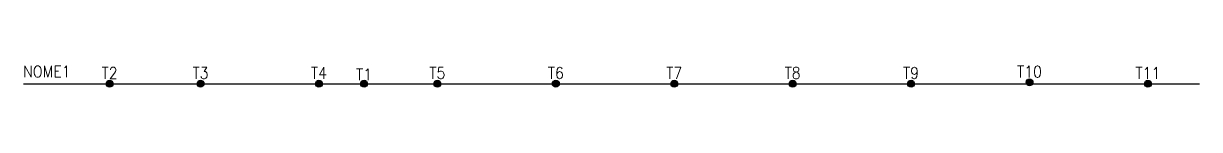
# Model space of a CAD drawing. Header units: millimetres. Extents: x 893 to 1097, y 1021 to 1025.
import ezdxf
from ezdxf.enums import TextEntityAlignment as Align

# ---------------------------------------------------------------- set-up
doc = ezdxf.new("R2010")
doc.units = ezdxf.units.MM
doc.styles.add('ROMANS', font='romans.shx')

msp = doc.modelspace()

# ---------------------------------------------------------------- hatches: boundary and pattern name
h = msp.add_hatch(color=256)
h.dxf.hatch_style = 1
h.paths.add_polyline_path([(908.6, 1021.46, 1), (907.4, 1021.46, 1)])
h = msp.add_hatch(color=256)
h.dxf.hatch_style = 1
h.paths.add_polyline_path([(924.4, 1021.46, 1), (923.2, 1021.46, 1)])
h = msp.add_hatch(color=256)
h.dxf.hatch_style = 1
h.paths.add_polyline_path([(944.98, 1021.46, 1), (943.78, 1021.46, 1)])
h = msp.add_hatch(color=256)
h.dxf.hatch_style = 1
h.paths.add_polyline_path([(952.82, 1021.46, 1), (951.62, 1021.46, 1)])
h = msp.add_hatch(color=256)
h.dxf.hatch_style = 1
h.paths.add_polyline_path([(965.56, 1021.46, 1), (964.36, 1021.46, 1)])
h = msp.add_hatch(color=256)
h.dxf.hatch_style = 1
h.paths.add_polyline_path([(986.14, 1021.46, 1), (984.94, 1021.46, 1)])
h = msp.add_hatch(color=256)
h.dxf.hatch_style = 1
h.paths.add_polyline_path([(1006.72, 1021.46, 1), (1005.52, 1021.46, 1)])
h = msp.add_hatch(color=256)
h.dxf.hatch_style = 1
h.paths.add_polyline_path([(1027.3, 1021.46, 1), (1026.1, 1021.46, 1)])
h = msp.add_hatch(color=256)
h.dxf.hatch_style = 1
h.paths.add_polyline_path([(1047.88, 1021.46, 1), (1046.68, 1021.46, 1)])
h = msp.add_hatch(color=256)
h.dxf.hatch_style = 1
h.paths.add_polyline_path([(1068.46, 1021.71, 1), (1067.26, 1021.71, 1)])
h = msp.add_hatch(color=256)
h.dxf.hatch_style = 1
h.paths.add_polyline_path([(1089.04, 1021.46, 1), (1087.84, 1021.46, 1)])

# ---------------------------------------------------------------- linework, layer by layer
at = {"color": 7}
msp.add_line((893.04, 1021.46), (1097.4, 1021.46), dxfattribs=at)
for centre in [(908, 1021.46), (923.8, 1021.46), (944.38, 1021.46), (952.22, 1021.46), (964.96, 1021.46), (985.54, 1021.46), (1006.12, 1021.46), (1026.7, 1021.46), (1047.28, 1021.46), (1067.86, 1021.71), (1088.44, 1021.46)]:
    msp.add_circle(centre, 0.6)

# ---------------------------------------------------------------- texts
at = {"style": 'ROMANS', "width": 0.9}
msp.add_attdef('NOME1', (892.96, 1022.58), '', height=2, dxfattribs=at)
at = {"style": 'ROMANS', "width": 0.9, "flags": 1}
for tag, p in [('T2', (908, 1022.33)), ('T3', (923.8, 1022.33)), ('T4', (944.38, 1022.33)), ('T1', (952.22, 1022.08)), ('T5', (964.96, 1022.33)), ('T6', (985.54, 1022.33)), ('T7', (1006.12, 1022.33)), ('T8', (1026.7, 1022.33)), ('T9', (1047.28, 1022.33)), ('T10', (1067.86, 1022.57)), ('T11', (1088.44, 1022.33))]:
    msp.add_attdef(tag, text='', height=2, dxfattribs=at).set_placement(p, align=Align.CENTER)

doc.saveas('drawing.dxf')
